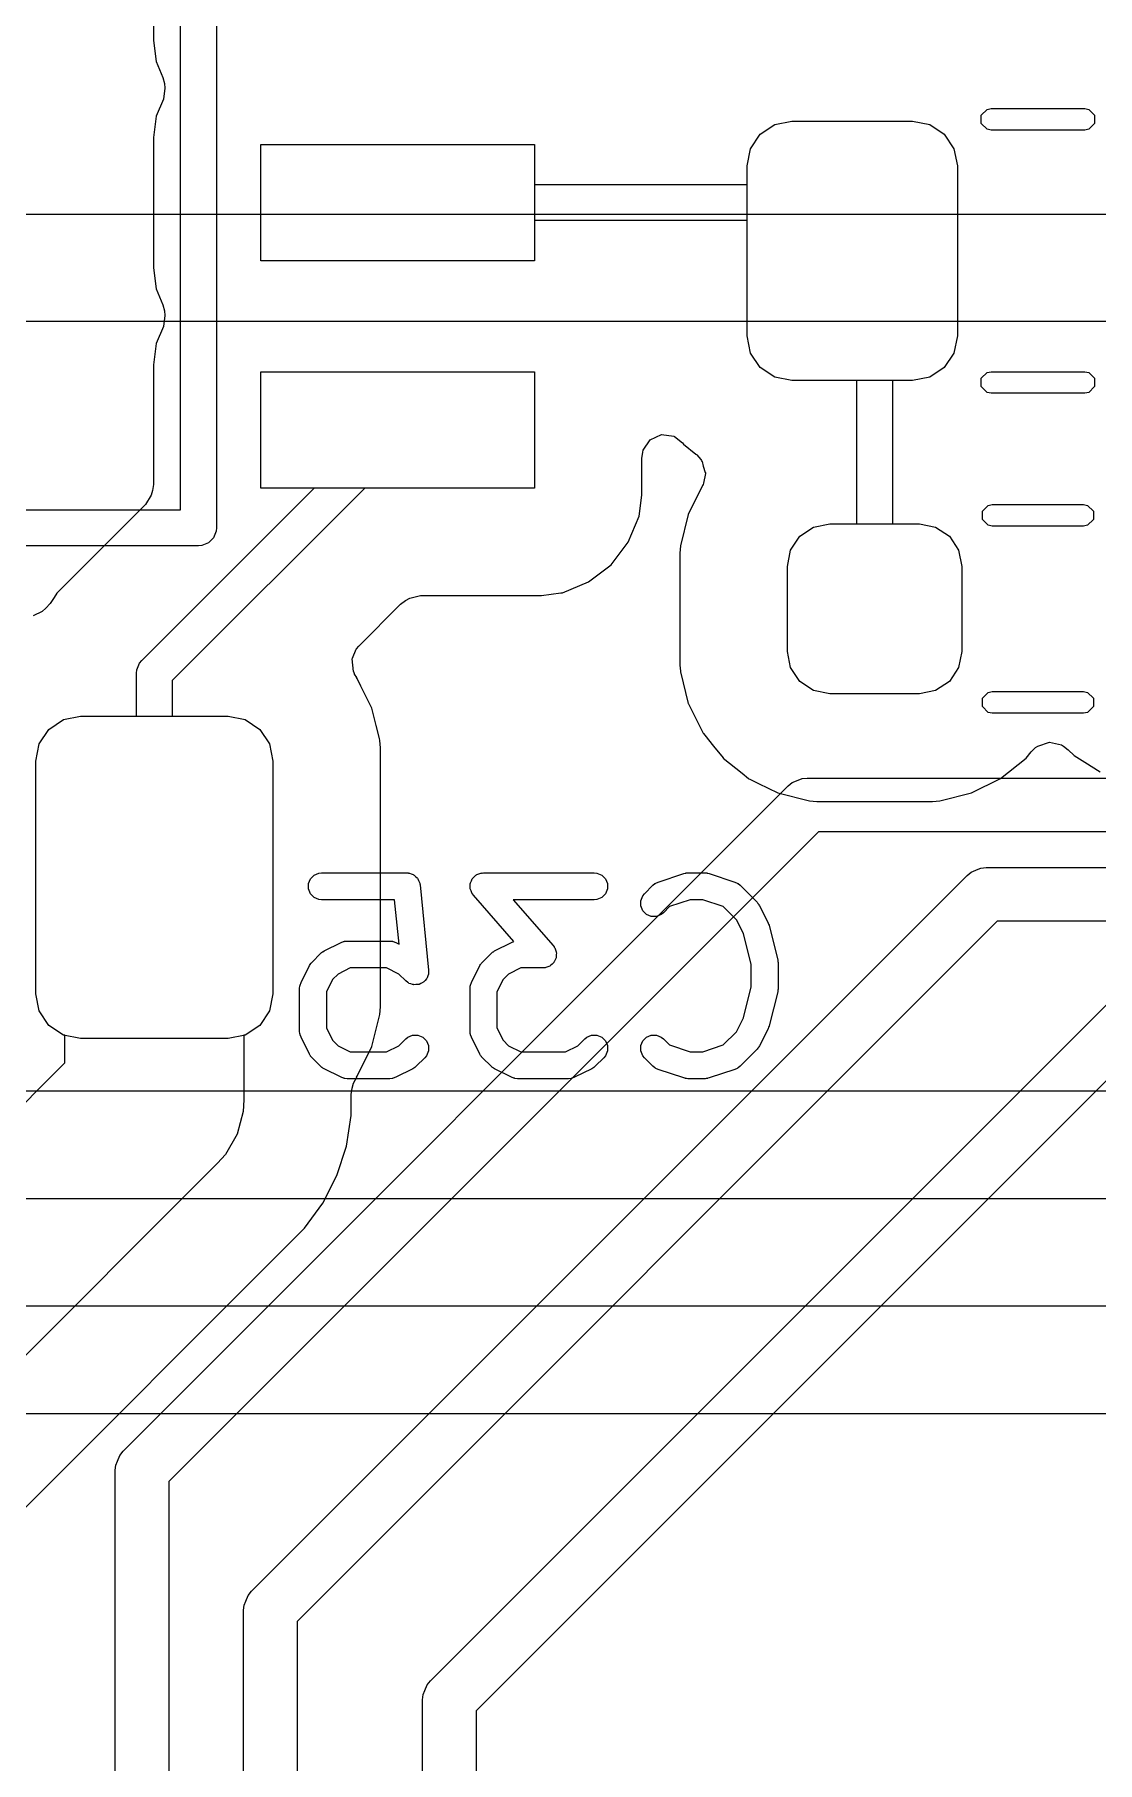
# Model space of a CAD drawing. Header units: inches. Extents: x 1.3 to 5.24, y -7.03 to -1.12.
# Drawn here: x 2.3497 to 2.5835, y -6.2343 to -5.8542 of the extents above; entities that cross this region are included whole.
import ezdxf

# ---------------------------------------------------------------- set-up
doc = ezdxf.new("R2010")
doc.units = ezdxf.units.IN
doc.header["$MEASUREMENT"] = 0
for name, color, linetype, true_color in [('B.Cu', 153, 'CONTINUOUS', 0x4d7fc4), ('B.Mask', 4, 'CONTINUOUS', 0x02ffee), ('B.Paste', 132, 'CONTINUOUS', 0x00c2c2), ('B.Silkscreen', 31, 'CONTINUOUS', 0xe8b2a7), ('F.Cu', 13, 'CONTINUOUS', 0xc83434), ('In2.Cu', 33, 'CONTINUOUS', 0xce7d2c)]:
    doc.layers.add(name, color=color, linetype=linetype, true_color=true_color)

msp = doc.modelspace()

# ---------------------------------------------------------------- linework, layer by layer
at = {"layer": 'B.Cu', "linetype": 'CONTINUOUS'}
for p, q in [((2.37585, -5.8268), (2.37585, -5.85549)), ((2.37585, -5.85549), (2.37645, -5.86011)), ((2.37645, -5.86011), (2.37645, -5.86011)), ((2.37645, -5.86011), (2.37646, -5.86011)), ((2.37646, -5.86011), (2.37646, -5.86011)), ((2.37646, -5.86011), (2.37791, -5.86362)), ((2.37791, -5.86362), (2.37791, -5.86362)), ((2.37791, -5.86362), (2.37826, -5.86497)), ((2.37837, -5.866), (2.37802, -5.86839)), ((2.37826, -5.86497), (2.37837, -5.866)), ((2.37802, -5.86839), (2.37646, -5.87217)), ((2.37645, -5.87217), (2.37585, -5.8768)), ((2.37646, -5.87217), (2.37645, -5.87217)), ((2.50934, -5.87611), (2.51253, -5.87398)), ((2.51253, -5.87398), (2.5163, -5.87323)), ((2.5163, -5.87323), (2.54287, -5.87323)), ((2.54287, -5.87323), (2.54664, -5.87398)), ((2.54664, -5.87398), (2.54983, -5.87611)), ((2.37585, -5.8768), (2.37585, -5.90549)), ((2.39949, -5.90394), (2.39949, -5.87835)), ((2.39949, -5.87835), (2.45965, -5.87835)), ((2.45965, -5.87835), (2.45965, -5.8872)), ((2.50646, -5.88307), (2.50721, -5.8793)), ((2.50721, -5.8793), (2.50934, -5.87611)), ((2.54983, -5.87611), (2.55197, -5.8793)), ((2.55197, -5.8793), (2.55272, -5.88307)), ((2.50646, -5.8872), (2.50646, -5.88307)), ((2.55272, -5.88307), (2.55272, -5.92047)), ((2.45965, -5.8872), (2.50646, -5.8872)), ((2.50646, -5.89508), (2.45965, -5.89508)), ((2.45965, -5.89508), (2.45965, -5.90394)), ((2.50646, -5.92047), (2.50646, -5.89508)), ((2.37585, -5.90549), (2.37645, -5.91011)), ((2.45965, -5.90394), (2.39949, -5.90394)), ((2.37645, -5.91011), (2.37645, -5.91011)), ((2.37645, -5.91011), (2.37645, -5.91011)), ((2.37645, -5.91011), (2.37645, -5.91011)), ((2.37645, -5.91011), (2.37646, -5.91011)), ((2.37646, -5.91011), (2.37646, -5.91011)), ((2.37646, -5.91011), (2.37791, -5.91362)), ((2.37791, -5.91362), (2.37791, -5.91362)), ((2.37791, -5.91362), (2.37826, -5.91497)), ((2.37837, -5.916), (2.37802, -5.91839)), ((2.37826, -5.91497), (2.37837, -5.916)), ((2.37802, -5.91839), (2.37646, -5.92217)), ((2.50721, -5.92424), (2.50646, -5.92047)), ((2.55272, -5.92047), (2.55197, -5.92424)), ((2.37645, -5.92217), (2.37585, -5.9268)), ((2.37646, -5.92217), (2.37645, -5.92217)), ((2.50934, -5.92743), (2.50721, -5.92424)), ((2.55197, -5.92424), (2.54983, -5.92743)), ((2.37585, -5.9268), (2.37585, -5.95314)), ((2.39949, -5.95394), (2.39949, -5.92835)), ((2.39949, -5.92835), (2.45965, -5.92835)), ((2.45965, -5.92835), (2.45965, -5.95394)), ((2.51253, -5.92957), (2.50934, -5.92743)), ((2.54983, -5.92743), (2.54664, -5.92957)), ((2.5163, -5.93031), (2.51253, -5.92957)), ((2.53057, -5.93031), (2.5163, -5.93031)), ((2.53057, -5.96181), (2.53057, -5.93031)), ((2.54287, -5.93031), (2.53844, -5.93031)), ((2.53844, -5.93031), (2.53844, -5.96181)), ((2.54664, -5.92957), (2.54287, -5.93031)), ((2.48361, -5.94561), (2.4851, -5.9433)), ((2.4851, -5.9433), (2.4876, -5.94216)), ((2.4876, -5.94216), (2.49032, -5.94255)), ((2.49032, -5.94255), (2.49043, -5.9426)), ((2.49043, -5.9426), (2.49047, -5.94262)), ((2.49047, -5.94262), (2.49225, -5.944)), ((2.49225, -5.944), (2.49248, -5.94429)), ((2.48329, -5.94742), (2.48348, -5.94604)), ((2.48329, -5.95549), (2.48329, -5.94742)), ((2.48348, -5.94604), (2.48361, -5.94561)), ((2.49248, -5.94429), (2.49248, -5.94429)), ((2.49248, -5.94429), (2.49519, -5.94646)), ((2.49519, -5.94646), (2.49529, -5.94658)), ((2.49529, -5.94658), (2.49537, -5.94662)), ((2.49537, -5.94662), (2.49626, -5.94768)), ((2.49626, -5.94768), (2.49627, -5.94768)), ((2.49627, -5.94768), (2.4964, -5.94788)), ((2.4964, -5.94788), (2.49651, -5.94806)), ((2.49651, -5.94806), (2.49651, -5.94806)), ((2.49651, -5.94806), (2.49654, -5.94811)), ((2.49654, -5.94811), (2.49682, -5.94913)), ((2.49682, -5.94913), (2.49726, -5.95053)), ((2.49729, -5.95074), (2.49689, -5.95286)), ((2.49726, -5.95053), (2.49728, -5.95053)), ((2.49728, -5.95053), (2.49728, -5.95059)), ((2.49728, -5.95059), (2.49728, -5.95059)), ((2.49728, -5.95059), (2.49729, -5.95074)), ((2.37326, -5.99188), (2.4112, -5.95394)), ((2.37536, -5.9555), (2.37412, -5.95758)), ((2.37565, -5.95451), (2.37536, -5.9555)), ((2.37585, -5.95314), (2.37565, -5.95451)), ((2.37585, -5.95314), (2.37585, -5.95314)), ((2.37585, -5.95314), (2.37585, -5.95314)), ((2.42234, -5.95394), (2.37998, -5.9963)), ((2.4112, -5.95394), (2.39949, -5.95394)), ((2.45965, -5.95394), (2.42234, -5.95394)), ((2.48268, -5.96011), (2.48329, -5.95549)), ((2.49667, -5.95336), (2.49545, -5.95582)), ((2.49678, -5.95313), (2.49667, -5.95336)), ((2.49689, -5.95286), (2.49678, -5.95313)), ((2.37412, -5.95758), (2.35462, -5.97708)), ((2.49545, -5.95582), (2.49352, -5.95971)), ((2.4803, -5.96586), (2.48268, -5.96011)), ((2.49351, -5.95972), (2.49178, -5.96668)), ((2.49352, -5.95971), (2.49351, -5.95972)), ((2.51805, -5.96455), (2.52109, -5.96252)), ((2.52109, -5.96252), (2.52467, -5.96181)), ((2.52467, -5.96181), (2.53057, -5.96181)), ((2.53844, -5.96181), (2.54435, -5.96181)), ((2.54435, -5.96181), (2.54793, -5.96252)), ((2.54793, -5.96252), (2.55096, -5.96455)), ((2.47651, -5.9708), (2.4803, -5.96586)), ((2.49178, -5.96668), (2.49167, -5.96829)), ((2.51603, -5.96758), (2.51805, -5.96455)), ((2.55096, -5.96455), (2.55299, -5.96758)), ((2.47157, -5.97459), (2.47651, -5.9708)), ((2.49167, -5.96829), (2.49167, -5.99277)), ((2.51531, -5.97116), (2.51603, -5.96758)), ((2.55299, -5.96758), (2.5537, -5.97116)), ((2.46582, -5.97697), (2.47157, -5.97459)), ((2.51531, -5.98986), (2.51531, -5.97116)), ((2.5537, -5.97116), (2.5537, -5.98986)), ((2.35399, -5.97803), (2.35311, -5.97934)), ((2.35462, -5.97708), (2.35399, -5.97803)), ((2.35399, -5.97803), (2.35399, -5.97803)), ((2.43132, -5.97867), (2.43223, -5.97818)), ((2.43223, -5.97818), (2.43457, -5.97758)), ((2.43457, -5.97758), (2.4612, -5.97758)), ((2.4612, -5.97758), (2.4655, -5.97701)), ((2.4655, -5.97701), (2.46554, -5.97701)), ((2.46554, -5.97701), (2.46582, -5.97697)), ((2.46582, -5.97697), (2.46582, -5.97697)), ((2.46582, -5.97697), (2.46582, -5.97697)), ((2.46582, -5.97697), (2.46582, -5.97697)), ((2.35136, -5.98107), (2.3494, -5.98206)), ((2.35219, -5.98037), (2.35136, -5.98107)), ((2.35311, -5.97934), (2.35219, -5.98037)), ((2.42101, -5.9887), (2.43021, -5.9795)), ((2.43021, -5.9795), (2.43132, -5.97867)), ((2.41963, -5.99133), (2.42047, -5.98934)), ((2.42047, -5.98934), (2.42051, -5.98929)), ((2.42051, -5.98929), (2.42101, -5.9887)), ((2.51603, -5.99344), (2.51531, -5.98986)), ((2.5537, -5.98986), (2.55299, -5.99344)), ((2.37218, -5.9939), (2.37277, -5.99248)), ((2.37277, -5.99248), (2.37326, -5.99188)), ((2.41959, -5.99153), (2.41963, -5.99133)), ((2.41988, -5.99427), (2.41959, -5.99153)), ((2.49167, -5.99277), (2.49168, -5.99286)), ((2.49168, -5.99286), (2.49177, -5.99418)), ((2.51805, -5.99647), (2.51603, -5.99344)), ((2.55299, -5.99344), (2.55096, -5.99647)), ((2.37211, -5.99467), (2.37218, -5.9939)), ((2.37211, -6.00413), (2.37211, -5.99467)), ((2.37998, -5.9963), (2.37998, -6.00413)), ((2.41991, -5.99434), (2.41988, -5.99427)), ((2.42011, -5.99483), (2.41991, -5.99434)), ((2.42011, -5.99484), (2.42011, -5.99483)), ((2.42056, -5.99559), (2.42011, -5.99484)), ((2.42052, -5.99561), (2.42056, -5.99559)), ((2.42066, -5.99584), (2.42052, -5.99561)), ((2.42149, -5.99751), (2.42066, -5.99584)), ((2.49177, -5.99418), (2.49177, -5.99428)), ((2.49177, -5.99428), (2.49178, -5.99434)), ((2.49178, -5.99434), (2.49352, -6.00132)), ((2.52109, -5.9985), (2.51805, -5.99647)), ((2.55096, -5.99647), (2.54793, -5.9985)), ((2.4239, -6.00236), (2.42149, -5.99751)), ((2.52467, -5.99921), (2.52109, -5.9985)), ((2.54435, -5.99921), (2.52467, -5.99921)), ((2.54793, -5.9985), (2.54435, -5.99921)), ((2.35284, -6.00702), (2.35604, -6.00488)), ((2.35604, -6.00488), (2.3598, -6.00413)), ((2.3598, -6.00413), (2.37211, -6.00413)), ((2.37998, -6.00413), (2.39228, -6.00413)), ((2.39228, -6.00413), (2.39605, -6.00488)), ((2.39605, -6.00488), (2.39924, -6.00702)), ((2.42484, -6.00615), (2.4239, -6.00236)), ((2.49352, -6.00132), (2.49356, -6.0014)), ((2.49356, -6.0014), (2.49357, -6.00142)), ((2.49357, -6.00142), (2.4967, -6.00774)), ((2.35071, -6.01021), (2.35284, -6.00702)), ((2.39924, -6.00702), (2.40138, -6.01021)), ((2.42555, -6.00901), (2.42484, -6.00615)), ((2.4967, -6.00774), (2.4967, -6.00774)), ((2.4967, -6.00774), (2.4967, -6.00774)), ((2.4967, -6.00774), (2.49682, -6.00788)), ((2.49682, -6.00788), (2.49683, -6.0079)), ((2.49683, -6.0079), (2.49687, -6.00794)), ((2.49687, -6.00794), (2.49714, -6.00828)), ((2.49714, -6.00828), (2.49907, -6.01069)), ((2.34996, -6.01398), (2.35071, -6.01021)), ((2.40138, -6.01021), (2.40213, -6.01398)), ((2.42566, -6.00943), (2.42555, -6.00901)), ((2.42577, -6.01106), (2.42566, -6.00943)), ((2.42577, -6.06807), (2.42577, -6.01106)), ((2.49907, -6.01069), (2.49908, -6.01069)), ((2.49908, -6.01069), (2.50118, -6.01331)), ((2.56782, -6.01333), (2.56892, -6.01196)), ((2.56892, -6.01196), (2.56895, -6.01193)), ((2.56895, -6.01193), (2.56993, -6.01101)), ((2.56993, -6.01101), (2.5704, -6.01069)), ((2.5704, -6.01069), (2.57301, -6.00981)), ((2.57301, -6.00981), (2.57561, -6.01045)), ((2.57561, -6.01045), (2.57603, -6.01069)), ((2.57603, -6.01069), (2.57604, -6.0107)), ((2.57604, -6.0107), (2.57708, -6.01149)), ((2.57708, -6.01149), (2.57838, -6.01279)), ((2.34996, -6.06516), (2.34996, -6.01398)), ((2.40213, -6.01398), (2.40213, -6.06516)), ((2.50118, -6.01331), (2.50119, -6.01331)), ((2.50119, -6.01331), (2.5012, -6.01333)), ((2.5012, -6.01333), (2.50534, -6.01665)), ((2.56222, -6.01782), (2.56782, -6.01333)), ((2.57838, -6.01279), (2.57838, -6.01279)), ((2.57838, -6.01279), (2.57838, -6.01279)), ((2.57838, -6.01279), (2.57838, -6.01279)), ((2.57838, -6.01279), (2.57838, -6.01279)), ((2.57838, -6.01279), (2.57839, -6.01279)), ((2.57839, -6.01279), (2.58072, -6.01423)), ((2.58072, -6.01423), (2.58416, -6.01636)), ((2.50534, -6.01665), (2.50679, -6.01782)), ((2.50679, -6.01782), (2.50679, -6.01782)), ((2.50679, -6.01782), (2.50684, -6.01787)), ((2.50684, -6.01787), (2.50706, -6.01796)), ((2.50706, -6.01796), (2.50775, -6.0183)), ((2.50775, -6.0183), (2.50896, -6.0189)), ((2.50896, -6.0189), (2.50896, -6.0189)), ((2.50896, -6.0189), (2.50896, -6.0189)), ((2.50896, -6.0189), (2.51322, -6.02101)), ((2.55579, -6.02101), (2.56222, -6.01782)), ((2.51322, -6.02101), (2.52019, -6.02275)), ((2.52019, -6.02275), (2.52019, -6.02275)), ((2.52019, -6.02275), (2.52019, -6.02275)), ((2.52019, -6.02275), (2.5218, -6.02285)), ((2.5218, -6.02285), (2.54722, -6.02285)), ((2.54722, -6.02285), (2.54883, -6.02275)), ((2.54883, -6.02275), (2.55579, -6.02101)), ((2.35071, -6.06892), (2.34996, -6.06516)), ((2.40213, -6.06516), (2.40138, -6.06892)), ((2.35284, -6.07212), (2.35071, -6.06892)), ((2.40138, -6.06892), (2.39924, -6.07212)), ((2.42566, -6.0697), (2.42577, -6.06807)), ((2.35604, -6.07425), (2.35284, -6.07212)), ((2.39924, -6.07212), (2.39605, -6.07425)), ((2.4239, -6.07677), (2.42566, -6.0697)), ((2.35636, -6.07431), (2.35604, -6.07425)), ((2.35636, -6.08037), (2.35636, -6.07431)), ((2.39605, -6.07425), (2.39573, -6.07431)), ((2.39573, -6.07431), (2.39573, -6.08852)), ((2.42066, -6.0833), (2.4239, -6.07677)), ((2.27531, -6.16142), (2.35636, -6.08037)), ((2.41957, -6.08595), (2.41989, -6.08485)), ((2.41989, -6.08485), (2.42057, -6.08355)), ((2.42052, -6.08352), (2.42066, -6.0833)), ((2.42057, -6.08355), (2.42052, -6.08352)), ((2.42066, -6.0833), (2.42066, -6.0833)), ((2.39573, -6.08852), (2.39556, -6.09109)), ((2.41937, -6.08733), (2.41957, -6.08595)), ((2.41937, -6.09193), (2.41937, -6.08733)), ((2.39556, -6.09109), (2.39423, -6.09606)), ((2.39556, -6.09109), (2.39556, -6.09109)), ((2.4183, -6.09867), (2.41937, -6.09193)), ((2.39423, -6.09606), (2.39166, -6.10051)), ((2.4162, -6.10516), (2.4183, -6.09867)), ((2.38996, -6.10244), (2.29738, -6.19502)), ((2.39166, -6.10051), (2.38996, -6.10244)), ((2.39166, -6.10051), (2.39166, -6.10051)), ((2.4131, -6.11123), (2.4162, -6.10516)), ((2.40909, -6.11675), (2.4131, -6.11123)), ((2.31169, -6.21415), (2.40909, -6.11675))]:
    msp.add_line(p, q, dxfattribs=at)
at = {"layer": 'B.Mask', "linetype": 'CONTINUOUS'}
for p, q in [((2.50934, -5.87611), (2.51253, -5.87398)), ((2.51253, -5.87398), (2.5163, -5.87323)), ((2.5163, -5.87323), (2.54287, -5.87323)), ((2.54287, -5.87323), (2.54664, -5.87398)), ((2.54664, -5.87398), (2.54983, -5.87611)), ((2.39949, -5.90394), (2.39949, -5.87835)), ((2.39949, -5.87835), (2.45965, -5.87835)), ((2.45965, -5.87835), (2.45965, -5.90394)), ((2.50646, -5.88307), (2.50721, -5.8793)), ((2.50721, -5.8793), (2.50934, -5.87611)), ((2.54983, -5.87611), (2.55197, -5.8793)), ((2.55197, -5.8793), (2.55272, -5.88307)), ((2.50646, -5.92047), (2.50646, -5.88307)), ((2.55272, -5.88307), (2.55272, -5.92047)), ((2.45965, -5.90394), (2.39949, -5.90394)), ((2.50721, -5.92424), (2.50646, -5.92047)), ((2.55272, -5.92047), (2.55197, -5.92424)), ((2.50934, -5.92743), (2.50721, -5.92424)), ((2.55197, -5.92424), (2.54983, -5.92743)), ((2.39949, -5.95394), (2.39949, -5.92835)), ((2.39949, -5.92835), (2.45965, -5.92835)), ((2.45965, -5.92835), (2.45965, -5.95394)), ((2.51253, -5.92957), (2.50934, -5.92743)), ((2.54983, -5.92743), (2.54664, -5.92957)), ((2.5163, -5.93031), (2.51253, -5.92957)), ((2.54287, -5.93031), (2.5163, -5.93031)), ((2.54664, -5.92957), (2.54287, -5.93031)), ((2.45965, -5.95394), (2.39949, -5.95394)), ((2.51805, -5.96455), (2.52109, -5.96252)), ((2.52109, -5.96252), (2.52467, -5.96181)), ((2.52467, -5.96181), (2.54435, -5.96181)), ((2.54435, -5.96181), (2.54793, -5.96252)), ((2.54793, -5.96252), (2.55096, -5.96455)), ((2.51603, -5.96758), (2.51805, -5.96455)), ((2.55096, -5.96455), (2.55299, -5.96758)), ((2.51531, -5.97116), (2.51603, -5.96758)), ((2.55299, -5.96758), (2.5537, -5.97116)), ((2.51531, -5.98986), (2.51531, -5.97116)), ((2.5537, -5.97116), (2.5537, -5.98986)), ((2.51603, -5.99344), (2.51531, -5.98986)), ((2.5537, -5.98986), (2.55299, -5.99344)), ((2.51805, -5.99647), (2.51603, -5.99344)), ((2.55299, -5.99344), (2.55096, -5.99647)), ((2.52109, -5.9985), (2.51805, -5.99647)), ((2.55096, -5.99647), (2.54793, -5.9985)), ((2.52467, -5.99921), (2.52109, -5.9985)), ((2.54435, -5.99921), (2.52467, -5.99921)), ((2.54793, -5.9985), (2.54435, -5.99921)), ((2.35284, -6.00702), (2.35604, -6.00488)), ((2.35604, -6.00488), (2.3598, -6.00413)), ((2.3598, -6.00413), (2.39228, -6.00413)), ((2.39228, -6.00413), (2.39605, -6.00488)), ((2.39605, -6.00488), (2.39924, -6.00702)), ((2.35071, -6.01021), (2.35284, -6.00702)), ((2.39924, -6.00702), (2.40138, -6.01021)), ((2.34996, -6.01398), (2.35071, -6.01021)), ((2.40138, -6.01021), (2.40213, -6.01398)), ((2.34996, -6.06516), (2.34996, -6.01398)), ((2.40213, -6.01398), (2.40213, -6.06516)), ((2.35071, -6.06892), (2.34996, -6.06516)), ((2.40213, -6.06516), (2.40138, -6.06892)), ((2.35284, -6.07212), (2.35071, -6.06892)), ((2.40138, -6.06892), (2.39924, -6.07212)), ((2.35604, -6.07425), (2.35284, -6.07212)), ((2.39924, -6.07212), (2.39605, -6.07425)), ((2.3598, -6.075), (2.35604, -6.07425)), ((2.39228, -6.075), (2.3598, -6.075)), ((2.39605, -6.07425), (2.39228, -6.075))]:
    msp.add_line(p, q, dxfattribs=at)
at = {"layer": 'B.Paste', "linetype": 'CONTINUOUS'}
for p, q in [((2.50934, -5.87611), (2.51253, -5.87398)), ((2.51253, -5.87398), (2.5163, -5.87323)), ((2.5163, -5.87323), (2.54287, -5.87323)), ((2.54287, -5.87323), (2.54664, -5.87398)), ((2.54664, -5.87398), (2.54983, -5.87611)), ((2.39949, -5.90394), (2.39949, -5.87835)), ((2.39949, -5.87835), (2.45965, -5.87835)), ((2.45965, -5.87835), (2.45965, -5.90394)), ((2.50646, -5.88307), (2.50721, -5.8793)), ((2.50721, -5.8793), (2.50934, -5.87611)), ((2.54983, -5.87611), (2.55197, -5.8793)), ((2.55197, -5.8793), (2.55272, -5.88307)), ((2.50646, -5.92047), (2.50646, -5.88307)), ((2.55272, -5.88307), (2.55272, -5.92047)), ((2.45965, -5.90394), (2.39949, -5.90394)), ((2.50721, -5.92424), (2.50646, -5.92047)), ((2.55272, -5.92047), (2.55197, -5.92424)), ((2.50934, -5.92743), (2.50721, -5.92424)), ((2.55197, -5.92424), (2.54983, -5.92743)), ((2.39949, -5.95394), (2.39949, -5.92835)), ((2.39949, -5.92835), (2.45965, -5.92835)), ((2.45965, -5.92835), (2.45965, -5.95394)), ((2.51253, -5.92957), (2.50934, -5.92743)), ((2.54983, -5.92743), (2.54664, -5.92957)), ((2.5163, -5.93031), (2.51253, -5.92957)), ((2.54287, -5.93031), (2.5163, -5.93031)), ((2.54664, -5.92957), (2.54287, -5.93031)), ((2.45965, -5.95394), (2.39949, -5.95394)), ((2.51805, -5.96455), (2.52109, -5.96252)), ((2.52109, -5.96252), (2.52467, -5.96181)), ((2.52467, -5.96181), (2.54435, -5.96181)), ((2.54435, -5.96181), (2.54793, -5.96252)), ((2.54793, -5.96252), (2.55096, -5.96455)), ((2.51603, -5.96758), (2.51805, -5.96455)), ((2.55096, -5.96455), (2.55299, -5.96758)), ((2.51531, -5.97116), (2.51603, -5.96758)), ((2.55299, -5.96758), (2.5537, -5.97116)), ((2.51531, -5.98986), (2.51531, -5.97116)), ((2.5537, -5.97116), (2.5537, -5.98986)), ((2.51603, -5.99344), (2.51531, -5.98986)), ((2.5537, -5.98986), (2.55299, -5.99344)), ((2.51805, -5.99647), (2.51603, -5.99344)), ((2.55299, -5.99344), (2.55096, -5.99647)), ((2.52109, -5.9985), (2.51805, -5.99647)), ((2.55096, -5.99647), (2.54793, -5.9985)), ((2.52467, -5.99921), (2.52109, -5.9985)), ((2.54435, -5.99921), (2.52467, -5.99921)), ((2.54793, -5.9985), (2.54435, -5.99921)), ((2.35284, -6.00702), (2.35604, -6.00488)), ((2.35604, -6.00488), (2.3598, -6.00413)), ((2.3598, -6.00413), (2.39228, -6.00413)), ((2.39228, -6.00413), (2.39605, -6.00488)), ((2.39605, -6.00488), (2.39924, -6.00702)), ((2.35071, -6.01021), (2.35284, -6.00702)), ((2.39924, -6.00702), (2.40138, -6.01021)), ((2.34996, -6.01398), (2.35071, -6.01021)), ((2.40138, -6.01021), (2.40213, -6.01398)), ((2.34996, -6.06516), (2.34996, -6.01398)), ((2.40213, -6.01398), (2.40213, -6.06516)), ((2.35071, -6.06892), (2.34996, -6.06516)), ((2.40213, -6.06516), (2.40138, -6.06892)), ((2.35284, -6.07212), (2.35071, -6.06892)), ((2.40138, -6.06892), (2.39924, -6.07212)), ((2.35604, -6.07425), (2.35284, -6.07212)), ((2.39924, -6.07212), (2.39605, -6.07425)), ((2.3598, -6.075), (2.35604, -6.07425)), ((2.39228, -6.075), (2.3598, -6.075)), ((2.39605, -6.07425), (2.39228, -6.075))]:
    msp.add_line(p, q, dxfattribs=at)
at = {"layer": 'B.Silkscreen', "linetype": 'CONTINUOUS'}
for p, q in [((2.38969, -5.76961), (2.38969, -5.96268)), ((2.38181, -5.95874), (2.38181, -5.77354)), ((2.55797, -5.87193), (2.55924, -5.87065)), ((2.55797, -5.87374), (2.55797, -5.87193)), ((2.55924, -5.87065), (2.56015, -5.87047)), ((2.56015, -5.87047), (2.58072, -5.87047)), ((2.58072, -5.87047), (2.58162, -5.87065)), ((2.58162, -5.87065), (2.5829, -5.87193)), ((2.5829, -5.87193), (2.5829, -5.87374)), ((2.55924, -5.87502), (2.55797, -5.87374)), ((2.56015, -5.8752), (2.55924, -5.87502)), ((2.58072, -5.8752), (2.56015, -5.8752)), ((2.58162, -5.87502), (2.58072, -5.8752)), ((2.5829, -5.87374), (2.58162, -5.87502)), ((2.55797, -5.9298), (2.55924, -5.92853)), ((2.55924, -5.92853), (2.56015, -5.92835)), ((2.56015, -5.92835), (2.58072, -5.92835)), ((2.58072, -5.92835), (2.58162, -5.92853)), ((2.58162, -5.92853), (2.5829, -5.9298)), ((2.55797, -5.93161), (2.55797, -5.9298)), ((2.55924, -5.93289), (2.55797, -5.93161)), ((2.5829, -5.93161), (2.58162, -5.93289)), ((2.5829, -5.9298), (2.5829, -5.93161)), ((2.56015, -5.93307), (2.55924, -5.93289)), ((2.58072, -5.93307), (2.56015, -5.93307)), ((2.58162, -5.93289), (2.58072, -5.93307)), ((2.26386, -5.95874), (2.38181, -5.95874)), ((2.55822, -5.95904), (2.5595, -5.95776)), ((2.55822, -5.96084), (2.55822, -5.95904)), ((2.5595, -5.95776), (2.5604, -5.95758)), ((2.5604, -5.95758), (2.58046, -5.95758)), ((2.58046, -5.95758), (2.58137, -5.95776)), ((2.58137, -5.95776), (2.58264, -5.95904)), ((2.58264, -5.95904), (2.58264, -5.96084)), ((2.38969, -5.96268), (2.38961, -5.96345)), ((2.5595, -5.96212), (2.55822, -5.96084)), ((2.5604, -5.9623), (2.5595, -5.96212)), ((2.58046, -5.9623), (2.5604, -5.9623)), ((2.58137, -5.96212), (2.58046, -5.9623)), ((2.58264, -5.96084), (2.58137, -5.96212)), ((2.38575, -5.96661), (2.25992, -5.96661)), ((2.38652, -5.96654), (2.38575, -5.96661)), ((2.38794, -5.96595), (2.38652, -5.96654)), ((2.38902, -5.96486), (2.38794, -5.96595)), ((2.38961, -5.96345), (2.38902, -5.96486)), ((2.55822, -6.00018), (2.5595, -5.9989)), ((2.55822, -6.00199), (2.55822, -6.00018)), ((2.5595, -5.9989), (2.5604, -5.99872)), ((2.5604, -5.99872), (2.58046, -5.99872)), ((2.58046, -5.99872), (2.58137, -5.9989)), ((2.58137, -5.9989), (2.58264, -6.00018)), ((2.58264, -6.00018), (2.58264, -6.00199)), ((2.5595, -6.00327), (2.55822, -6.00199)), ((2.5604, -6.00344), (2.5595, -6.00327)), ((2.58046, -6.00344), (2.5604, -6.00344)), ((2.58137, -6.00327), (2.58046, -6.00344)), ((2.58264, -6.00199), (2.58137, -6.00327)), ((2.41037, -6.03989), (2.41118, -6.03907)), ((2.41118, -6.03907), (2.41225, -6.03863)), ((2.41225, -6.03863), (2.41282, -6.03858)), ((2.41282, -6.03858), (2.43157, -6.03858)), ((2.43157, -6.03858), (2.43178, -6.0386)), ((2.43178, -6.0386), (2.43186, -6.03859)), ((2.43186, -6.03859), (2.43193, -6.03861)), ((2.43193, -6.03861), (2.43215, -6.03863)), ((2.43215, -6.03863), (2.43255, -6.0388)), ((2.43255, -6.0388), (2.43296, -6.03892)), ((2.43296, -6.03892), (2.43307, -6.03902)), ((2.43307, -6.03902), (2.43321, -6.03907)), ((2.43321, -6.03907), (2.43352, -6.03938)), ((2.44646, -6.03941), (2.4468, -6.03907)), ((2.4468, -6.03907), (2.4469, -6.03904)), ((2.4469, -6.03904), (2.44697, -6.03897)), ((2.44697, -6.03897), (2.44742, -6.03882)), ((2.44742, -6.03882), (2.44787, -6.03863)), ((2.44787, -6.03863), (2.44801, -6.03862)), ((2.44801, -6.03862), (2.44806, -6.0386)), ((2.44806, -6.0386), (2.44814, -6.03861)), ((2.44814, -6.03861), (2.44844, -6.03858)), ((2.44844, -6.03858), (2.47282, -6.03858)), ((2.47282, -6.03858), (2.47339, -6.03863)), ((2.47339, -6.03863), (2.47446, -6.03907)), ((2.47446, -6.03907), (2.47527, -6.03989)), ((2.48688, -6.0406), (2.4925, -6.03873)), ((2.4925, -6.03873), (2.49279, -6.03866)), ((2.49279, -6.03866), (2.49286, -6.03863)), ((2.49286, -6.03863), (2.49297, -6.03862)), ((2.49297, -6.03862), (2.49307, -6.0386)), ((2.49307, -6.0386), (2.49315, -6.0386)), ((2.49315, -6.0386), (2.49344, -6.03858)), ((2.49344, -6.03858), (2.49719, -6.03858)), ((2.49719, -6.03858), (2.49748, -6.0386)), ((2.49748, -6.0386), (2.49756, -6.0386)), ((2.49756, -6.0386), (2.49766, -6.03862)), ((2.49766, -6.03862), (2.49776, -6.03863)), ((2.49776, -6.03863), (2.49784, -6.03866)), ((2.49784, -6.03866), (2.49812, -6.03873)), ((2.49812, -6.03873), (2.50375, -6.0406)), ((2.40993, -6.04095), (2.41037, -6.03989)), ((2.40993, -6.0421), (2.40993, -6.04095)), ((2.41037, -6.04317), (2.40993, -6.0421)), ((2.43352, -6.03938), (2.43385, -6.03965)), ((2.43385, -6.03965), (2.43392, -6.03978)), ((2.43392, -6.03978), (2.43403, -6.03989)), ((2.43403, -6.03989), (2.43419, -6.04029)), ((2.43419, -6.04029), (2.4344, -6.04067)), ((2.4344, -6.04067), (2.43444, -6.04088)), ((2.43444, -6.04088), (2.43447, -6.04095)), ((2.43447, -6.04095), (2.43447, -6.04102)), ((2.43447, -6.04102), (2.43451, -6.04123)), ((2.43451, -6.04123), (2.43638, -6.05998)), ((2.44552, -6.04191), (2.44555, -6.04143)), ((2.44555, -6.042), (2.44552, -6.04191)), ((2.44555, -6.04095), (2.44559, -6.04086)), ((2.44555, -6.04143), (2.44555, -6.04095)), ((2.44555, -6.0421), (2.44555, -6.042)), ((2.44573, -6.04255), (2.44555, -6.0421)), ((2.44559, -6.04076), (2.44581, -6.04033)), ((2.44559, -6.04086), (2.44559, -6.04076)), ((2.44589, -6.043), (2.44573, -6.04255)), ((2.44581, -6.04033), (2.44599, -6.03989)), ((2.44597, -6.04312), (2.44589, -6.043)), ((2.44599, -6.03989), (2.44606, -6.03982)), ((2.44606, -6.03982), (2.4461, -6.03973)), ((2.4461, -6.03973), (2.44646, -6.03941)), ((2.47527, -6.03989), (2.47571, -6.04095)), ((2.47571, -6.0421), (2.47527, -6.04317)), ((2.47571, -6.04095), (2.47571, -6.0421)), ((2.48385, -6.04319), (2.48573, -6.04132)), ((2.48573, -6.04132), (2.48617, -6.04095)), ((2.48617, -6.04095), (2.48627, -6.04091)), ((2.48627, -6.04091), (2.48635, -6.04084)), ((2.48635, -6.04084), (2.48688, -6.0406)), ((2.50375, -6.0406), (2.50427, -6.04084)), ((2.50427, -6.04084), (2.50435, -6.04091)), ((2.50435, -6.04091), (2.50445, -6.04095)), ((2.50445, -6.04095), (2.5049, -6.04132)), ((2.5049, -6.04132), (2.50865, -6.04506)), ((2.41118, -6.04398), (2.41037, -6.04317)), ((2.41225, -6.04442), (2.41118, -6.04398)), ((2.41282, -6.04448), (2.41225, -6.04442)), ((2.4289, -6.04448), (2.41282, -6.04448)), ((2.42988, -6.05425), (2.4289, -6.04448)), ((2.44599, -6.04317), (2.44597, -6.04312)), ((2.44604, -6.04322), (2.44599, -6.04317)), ((2.44622, -6.04347), (2.44604, -6.04322)), ((2.45515, -6.05368), (2.44622, -6.04347)), ((2.47282, -6.04448), (2.45495, -6.04448)), ((2.45495, -6.04448), (2.46379, -6.05458)), ((2.47339, -6.04442), (2.47282, -6.04448)), ((2.47446, -6.04398), (2.47339, -6.04442)), ((2.47527, -6.04317), (2.47446, -6.04398)), ((2.48304, -6.0447), (2.48348, -6.04364)), ((2.48304, -6.04585), (2.48304, -6.0447)), ((2.48348, -6.04692), (2.48304, -6.04585)), ((2.48348, -6.04364), (2.48385, -6.04319)), ((2.48941, -6.04598), (2.48803, -6.04737)), ((2.49392, -6.04448), (2.48941, -6.04598)), ((2.49671, -6.04448), (2.49392, -6.04448)), ((2.50122, -6.04598), (2.49671, -6.04448)), ((2.50413, -6.0489), (2.50122, -6.04598)), ((2.50865, -6.04506), (2.50884, -6.04529)), ((2.50884, -6.04529), (2.50889, -6.04534)), ((2.50889, -6.04534), (2.50895, -6.04543)), ((2.50895, -6.04543), (2.50902, -6.04551)), ((2.50902, -6.04551), (2.50905, -6.04558)), ((2.50905, -6.04558), (2.5092, -6.04583)), ((2.5092, -6.04583), (2.51108, -6.04958)), ((2.4843, -6.04773), (2.48348, -6.04692)), ((2.48536, -6.04817), (2.4843, -6.04773)), ((2.48652, -6.04817), (2.48536, -6.04817)), ((2.48758, -6.04773), (2.48652, -6.04817)), ((2.48803, -6.04737), (2.48758, -6.04773)), ((2.50565, -6.05193), (2.50413, -6.0489)), ((2.51108, -6.04958), (2.51109, -6.04962)), ((2.51109, -6.04962), (2.51111, -6.04964)), ((2.51111, -6.04964), (2.51119, -6.04988)), ((2.51119, -6.04988), (2.51128, -6.05012)), ((2.51128, -6.05012), (2.51129, -6.05014)), ((2.51129, -6.05014), (2.5113, -6.05019)), ((2.5113, -6.05019), (2.51318, -6.05769)), ((2.41338, -6.05576), (2.41713, -6.05389)), ((2.41713, -6.05389), (2.41767, -6.05368)), ((2.41767, -6.05368), (2.41777, -6.05367)), ((2.41777, -6.05367), (2.41787, -6.05363)), ((2.41787, -6.05363), (2.41845, -6.05357)), ((2.41845, -6.05357), (2.42782, -6.05357)), ((2.42782, -6.05357), (2.4284, -6.05363)), ((2.4284, -6.05363), (2.4285, -6.05367)), ((2.4285, -6.05367), (2.4286, -6.05368)), ((2.4286, -6.05368), (2.42914, -6.05389)), ((2.42914, -6.05389), (2.42988, -6.05425)), ((2.45087, -6.05576), (2.45462, -6.05389)), ((2.45462, -6.05389), (2.45515, -6.05368)), ((2.50736, -6.05876), (2.50565, -6.05193)), ((2.41055, -6.05841), (2.41074, -6.05819)), ((2.41074, -6.05819), (2.41261, -6.05631)), ((2.41261, -6.05631), (2.41284, -6.05613)), ((2.41284, -6.05613), (2.41289, -6.05607)), ((2.41289, -6.05607), (2.41298, -6.05601)), ((2.41298, -6.05601), (2.41306, -6.05595)), ((2.41306, -6.05595), (2.41313, -6.05592)), ((2.41313, -6.05592), (2.41338, -6.05576)), ((2.44805, -6.05841), (2.44823, -6.05819)), ((2.44823, -6.05819), (2.45011, -6.05631)), ((2.45011, -6.05631), (2.45033, -6.05613)), ((2.45033, -6.05613), (2.45038, -6.05607)), ((2.45038, -6.05607), (2.45047, -6.05601)), ((2.45047, -6.05601), (2.45055, -6.05595)), ((2.45055, -6.05595), (2.45062, -6.05592)), ((2.45062, -6.05592), (2.45087, -6.05576)), ((2.46379, -6.05458), (2.46397, -6.05483)), ((2.46395, -6.05824), (2.46391, -6.05833)), ((2.46402, -6.05817), (2.46395, -6.05824)), ((2.46397, -6.05483), (2.46402, -6.05489)), ((2.46402, -6.05489), (2.46404, -6.05494)), ((2.46421, -6.05772), (2.46402, -6.05817)), ((2.46404, -6.05494), (2.46413, -6.05505)), ((2.46413, -6.05505), (2.46428, -6.05551)), ((2.46442, -6.05729), (2.46421, -6.05772)), ((2.46428, -6.05551), (2.46446, -6.05595)), ((2.46443, -6.05719), (2.46442, -6.05729)), ((2.46446, -6.0571), (2.46443, -6.05719)), ((2.46446, -6.05595), (2.46446, -6.05605)), ((2.46446, -6.05605), (2.4645, -6.05614)), ((2.4645, -6.05614), (2.46446, -6.05662)), ((2.46446, -6.05662), (2.46446, -6.0571)), ((2.51318, -6.05769), (2.51319, -6.05778)), ((2.51319, -6.05778), (2.51321, -6.05783)), ((2.51321, -6.05783), (2.51323, -6.05804)), ((2.51323, -6.05804), (2.51326, -6.05826)), ((2.51326, -6.05826), (2.51325, -6.0583)), ((2.40831, -6.0627), (2.41018, -6.05896)), ((2.41018, -6.05896), (2.41034, -6.05871)), ((2.41034, -6.05871), (2.41037, -6.05864)), ((2.41037, -6.05864), (2.41043, -6.05855)), ((2.41043, -6.05855), (2.41049, -6.05847)), ((2.41049, -6.05847), (2.41055, -6.05841)), ((2.41525, -6.06203), (2.4139, -6.06472)), ((2.41645, -6.06083), (2.41525, -6.06203)), ((2.41914, -6.05948), (2.41645, -6.06083)), ((2.42712, -6.05948), (2.41914, -6.05948)), ((2.42982, -6.06083), (2.42712, -6.05948)), ((2.43136, -6.06236), (2.42982, -6.06083)), ((2.4359, -6.06192), (2.4356, -6.06222)), ((2.43596, -6.06178), (2.4359, -6.06192)), ((2.43605, -6.06166), (2.43596, -6.06178)), ((2.43618, -6.06125), (2.43605, -6.06166)), ((2.43634, -6.06085), (2.43618, -6.06125)), ((2.43638, -6.06056), (2.43634, -6.0607)), ((2.43634, -6.0607), (2.43634, -6.06085)), ((2.43638, -6.05998), (2.43638, -6.06056)), ((2.4458, -6.0627), (2.44768, -6.05896)), ((2.44768, -6.05896), (2.44783, -6.05871)), ((2.44783, -6.05871), (2.44786, -6.05864)), ((2.44786, -6.05864), (2.44793, -6.05855)), ((2.44793, -6.05855), (2.44799, -6.05847)), ((2.44799, -6.05847), (2.44805, -6.05841)), ((2.45275, -6.06203), (2.4514, -6.06472)), ((2.45394, -6.06083), (2.45275, -6.06203)), ((2.45664, -6.05948), (2.45394, -6.06083)), ((2.46157, -6.05948), (2.45664, -6.05948)), ((2.46187, -6.05945), (2.46157, -6.05948)), ((2.46195, -6.05945), (2.46187, -6.05945)), ((2.462, -6.05944), (2.46195, -6.05945)), ((2.46214, -6.05942), (2.462, -6.05944)), ((2.46259, -6.05924), (2.46214, -6.05942)), ((2.46304, -6.05909), (2.46259, -6.05924)), ((2.46312, -6.05902), (2.46304, -6.05909)), ((2.46321, -6.05898), (2.46312, -6.05902)), ((2.46355, -6.05864), (2.46321, -6.05898)), ((2.46391, -6.05833), (2.46355, -6.05864)), ((2.50736, -6.06366), (2.50736, -6.05876)), ((2.51325, -6.0583), (2.51326, -6.0584)), ((2.51326, -6.0584), (2.51326, -6.06403)), ((2.408, -6.06403), (2.40805, -6.06345)), ((2.408, -6.0734), (2.408, -6.06403)), ((2.40805, -6.06345), (2.40809, -6.06335)), ((2.40809, -6.06335), (2.4081, -6.06325)), ((2.4081, -6.06325), (2.40831, -6.0627)), ((2.4139, -6.06472), (2.4139, -6.0727)), ((2.43181, -6.06273), (2.43136, -6.06236)), ((2.43194, -6.06279), (2.43181, -6.06273)), ((2.43206, -6.06288), (2.43194, -6.06279)), ((2.43247, -6.06301), (2.43206, -6.06288)), ((2.43287, -6.06317), (2.43247, -6.06301)), ((2.43302, -6.06317), (2.43287, -6.06317)), ((2.43316, -6.06321), (2.43302, -6.06317)), ((2.43359, -6.06317), (2.43316, -6.06321)), ((2.43402, -6.06317), (2.43359, -6.06317)), ((2.43416, -6.06312), (2.43402, -6.06317)), ((2.43431, -6.0631), (2.43416, -6.06312)), ((2.43469, -6.0629), (2.43431, -6.0631)), ((2.43509, -6.06273), (2.43469, -6.0629)), ((2.43519, -6.06263), (2.43509, -6.06273)), ((2.43532, -6.06256), (2.43519, -6.06263)), ((2.4356, -6.06222), (2.43532, -6.06256)), ((2.44549, -6.06403), (2.44555, -6.06345)), ((2.44549, -6.0734), (2.44549, -6.06403)), ((2.44555, -6.06345), (2.44559, -6.06335)), ((2.44559, -6.06335), (2.4456, -6.06325)), ((2.4456, -6.06325), (2.4458, -6.0627)), ((2.4514, -6.06472), (2.4514, -6.0727)), ((2.50565, -6.07049), (2.50736, -6.06366)), ((2.51318, -6.06474), (2.5113, -6.07224)), ((2.51319, -6.06464), (2.51318, -6.06474)), ((2.51321, -6.0646), (2.51319, -6.06464)), ((2.51323, -6.06438), (2.51321, -6.0646)), ((2.51326, -6.06417), (2.51323, -6.06438)), ((2.51326, -6.06403), (2.51325, -6.06413)), ((2.51325, -6.06413), (2.51326, -6.06417)), ((2.40805, -6.07398), (2.408, -6.0734)), ((2.4139, -6.0727), (2.41525, -6.0754)), ((2.44555, -6.07398), (2.44549, -6.0734)), ((2.4514, -6.0727), (2.45275, -6.0754)), ((2.50413, -6.07352), (2.50565, -6.07049)), ((2.51108, -6.07285), (2.5092, -6.07659)), ((2.51109, -6.0728), (2.51108, -6.07285)), ((2.51111, -6.07279), (2.51109, -6.0728)), ((2.51119, -6.07254), (2.51111, -6.07279)), ((2.51128, -6.0723), (2.51119, -6.07254)), ((2.51129, -6.07228), (2.51128, -6.0723)), ((2.5113, -6.07224), (2.51129, -6.07228)), ((2.40809, -6.07407), (2.40805, -6.07398)), ((2.4081, -6.07418), (2.40809, -6.07407)), ((2.40831, -6.07472), (2.4081, -6.07418)), ((2.41018, -6.07847), (2.40831, -6.07472)), ((2.41525, -6.0754), (2.41645, -6.0766)), ((2.41645, -6.0766), (2.41914, -6.07795)), ((2.42712, -6.07795), (2.42982, -6.0766)), ((2.42982, -6.0766), (2.43136, -6.07506)), ((2.43136, -6.07506), (2.43181, -6.07469)), ((2.43181, -6.07469), (2.43287, -6.07425)), ((2.43287, -6.07425), (2.43402, -6.07425)), ((2.43402, -6.07425), (2.43509, -6.07469)), ((2.43509, -6.07469), (2.4359, -6.07551)), ((2.4359, -6.07551), (2.43634, -6.07657)), ((2.43634, -6.07657), (2.43634, -6.07772)), ((2.44559, -6.07407), (2.44555, -6.07398)), ((2.4456, -6.07418), (2.44559, -6.07407)), ((2.4458, -6.07472), (2.4456, -6.07418)), ((2.44768, -6.07847), (2.4458, -6.07472)), ((2.45275, -6.0754), (2.45394, -6.0766)), ((2.45394, -6.0766), (2.45664, -6.07795)), ((2.46649, -6.07795), (2.46919, -6.0766)), ((2.46919, -6.0766), (2.47073, -6.07506)), ((2.47073, -6.07506), (2.47118, -6.07469)), ((2.47118, -6.07469), (2.47224, -6.07425)), ((2.47224, -6.07425), (2.47339, -6.07425)), ((2.47339, -6.07425), (2.47446, -6.07469)), ((2.47446, -6.07469), (2.47527, -6.07551)), ((2.47527, -6.07551), (2.47571, -6.07657)), ((2.47571, -6.07657), (2.47571, -6.07772)), ((2.48304, -6.07657), (2.48348, -6.07551)), ((2.48304, -6.07772), (2.48304, -6.07657)), ((2.48348, -6.07551), (2.4843, -6.07469)), ((2.4843, -6.07469), (2.48536, -6.07425)), ((2.48536, -6.07425), (2.48652, -6.07425)), ((2.48652, -6.07425), (2.48758, -6.07469)), ((2.48758, -6.07469), (2.48803, -6.07506)), ((2.48803, -6.07506), (2.48941, -6.07644)), ((2.48941, -6.07644), (2.49392, -6.07795)), ((2.49671, -6.07795), (2.50122, -6.07644)), ((2.50122, -6.07644), (2.50413, -6.07352)), ((2.50884, -6.07714), (2.50865, -6.07736)), ((2.50889, -6.07708), (2.50884, -6.07714)), ((2.50895, -6.077), (2.50889, -6.07708)), ((2.50902, -6.07691), (2.50895, -6.077)), ((2.50905, -6.07684), (2.50902, -6.07691)), ((2.5092, -6.07659), (2.50905, -6.07684)), ((2.41034, -6.07872), (2.41018, -6.07847)), ((2.41037, -6.07879), (2.41034, -6.07872)), ((2.41043, -6.07887), (2.41037, -6.07879)), ((2.41049, -6.07896), (2.41043, -6.07887)), ((2.41055, -6.07901), (2.41049, -6.07896)), ((2.41074, -6.07924), (2.41055, -6.07901)), ((2.41261, -6.08111), (2.41074, -6.07924)), ((2.41914, -6.07795), (2.42712, -6.07795)), ((2.43553, -6.07924), (2.43366, -6.08111)), ((2.4359, -6.07879), (2.43553, -6.07924)), ((2.43634, -6.07772), (2.4359, -6.07879)), ((2.44783, -6.07872), (2.44768, -6.07847)), ((2.44786, -6.07879), (2.44783, -6.07872)), ((2.44793, -6.07887), (2.44786, -6.07879)), ((2.44799, -6.07896), (2.44793, -6.07887)), ((2.44805, -6.07901), (2.44799, -6.07896)), ((2.44823, -6.07924), (2.44805, -6.07901)), ((2.45011, -6.08111), (2.44823, -6.07924)), ((2.45664, -6.07795), (2.46649, -6.07795)), ((2.4749, -6.07924), (2.47303, -6.08111)), ((2.47527, -6.07879), (2.4749, -6.07924)), ((2.47571, -6.07772), (2.47527, -6.07879)), ((2.48348, -6.07879), (2.48304, -6.07772)), ((2.48385, -6.07924), (2.48348, -6.07879)), ((2.48573, -6.08111), (2.48385, -6.07924)), ((2.49392, -6.07795), (2.49671, -6.07795)), ((2.50865, -6.07736), (2.5049, -6.08111)), ((2.41284, -6.0813), (2.41261, -6.08111)), ((2.41289, -6.08136), (2.41284, -6.0813)), ((2.41298, -6.08141), (2.41289, -6.08136)), ((2.41306, -6.08148), (2.41298, -6.08141)), ((2.41313, -6.08151), (2.41306, -6.08148)), ((2.41338, -6.08166), (2.41313, -6.08151)), ((2.41713, -6.08354), (2.41338, -6.08166)), ((2.41767, -6.08375), (2.41713, -6.08354)), ((2.41777, -6.08375), (2.41767, -6.08375)), ((2.41787, -6.08379), (2.41777, -6.08375)), ((2.41845, -6.08385), (2.41787, -6.08379)), ((2.42782, -6.08385), (2.41845, -6.08385)), ((2.4284, -6.08379), (2.42782, -6.08385)), ((2.4285, -6.08375), (2.4284, -6.08379)), ((2.4286, -6.08375), (2.4285, -6.08375)), ((2.42914, -6.08354), (2.4286, -6.08375)), ((2.43289, -6.08166), (2.42914, -6.08354)), ((2.43314, -6.08151), (2.43289, -6.08166)), ((2.43321, -6.08148), (2.43314, -6.08151)), ((2.43329, -6.08141), (2.43321, -6.08148)), ((2.43338, -6.08136), (2.43329, -6.08141)), ((2.43343, -6.0813), (2.43338, -6.08136)), ((2.43366, -6.08111), (2.43343, -6.0813)), ((2.45033, -6.0813), (2.45011, -6.08111)), ((2.45038, -6.08136), (2.45033, -6.0813)), ((2.45047, -6.08141), (2.45038, -6.08136)), ((2.45055, -6.08148), (2.45047, -6.08141)), ((2.45062, -6.08151), (2.45055, -6.08148)), ((2.45087, -6.08166), (2.45062, -6.08151)), ((2.45462, -6.08354), (2.45087, -6.08166)), ((2.45516, -6.08375), (2.45462, -6.08354)), ((2.45527, -6.08375), (2.45516, -6.08375)), ((2.45537, -6.08379), (2.45527, -6.08375)), ((2.45594, -6.08385), (2.45537, -6.08379)), ((2.46719, -6.08385), (2.45594, -6.08385)), ((2.46777, -6.08379), (2.46719, -6.08385)), ((2.46787, -6.08375), (2.46777, -6.08379)), ((2.46797, -6.08375), (2.46787, -6.08375)), ((2.46851, -6.08354), (2.46797, -6.08375)), ((2.47226, -6.08166), (2.46851, -6.08354)), ((2.47251, -6.08151), (2.47226, -6.08166)), ((2.47258, -6.08148), (2.47251, -6.08151)), ((2.47266, -6.08141), (2.47258, -6.08148)), ((2.47275, -6.08136), (2.47266, -6.08141)), ((2.4728, -6.0813), (2.47275, -6.08136)), ((2.47303, -6.08111), (2.4728, -6.0813)), ((2.48617, -6.08148), (2.48573, -6.08111)), ((2.48627, -6.08152), (2.48617, -6.08148)), ((2.48635, -6.08159), (2.48627, -6.08152)), ((2.48688, -6.08182), (2.48635, -6.08159)), ((2.4925, -6.0837), (2.48688, -6.08182)), ((2.49279, -6.08376), (2.4925, -6.0837)), ((2.49286, -6.08379), (2.49279, -6.08376)), ((2.49297, -6.0838), (2.49286, -6.08379)), ((2.49307, -6.08383), (2.49297, -6.0838)), ((2.49315, -6.08382), (2.49307, -6.08383)), ((2.49344, -6.08385), (2.49315, -6.08382)), ((2.49719, -6.08385), (2.49344, -6.08385)), ((2.49748, -6.08382), (2.49719, -6.08385)), ((2.49756, -6.08383), (2.49748, -6.08382)), ((2.49766, -6.0838), (2.49756, -6.08383)), ((2.49776, -6.08379), (2.49766, -6.0838)), ((2.49784, -6.08376), (2.49776, -6.08379)), ((2.49812, -6.0837), (2.49784, -6.08376)), ((2.50375, -6.08182), (2.49812, -6.0837)), ((2.50427, -6.08159), (2.50375, -6.08182)), ((2.50435, -6.08152), (2.50427, -6.08159)), ((2.50445, -6.08148), (2.50435, -6.08152)), ((2.5049, -6.08111), (2.50445, -6.08148))]:
    msp.add_line(p, q, dxfattribs=at)
at = {"layer": 'F.Cu', "linetype": 'CONTINUOUS'}
for p, q in [((2.66005, -6.08659), (2.12371, -6.08659)), ((2.11119, -6.11024), (2.67227, -6.11024)), ((2.67717, -6.13386), (2.1063, -6.13386)), ((2.10281, -6.1575), (2.68066, -6.1575))]:
    msp.add_line(p, q, dxfattribs=at)
at = {"layer": 'In2.Cu', "linetype": 'CONTINUOUS'}
for p, q in [((2.18993, -5.8937), (2.61322, -5.8937)), ((2.61811, -5.91732), (2.18504, -5.91732)), ((2.36915, -6.1658), (2.51551, -6.01945)), ((2.51551, -6.01945), (2.5164, -6.01871)), ((2.5164, -6.01871), (2.51765, -6.0182)), ((2.51765, -6.0182), (2.51853, -6.01783)), ((2.51853, -6.01783), (2.51969, -6.01772)), ((2.51969, -6.01772), (2.65503, -6.01772)), ((2.52213, -6.02953), (2.37923, -6.17243)), ((2.65748, -6.02953), (2.52213, -6.02953)), ((2.3974, -6.19661), (2.55488, -6.03913)), ((2.55488, -6.03913), (2.55577, -6.0384)), ((2.55577, -6.0384), (2.55728, -6.03777)), ((2.55728, -6.03777), (2.5579, -6.03752)), ((2.5579, -6.03752), (2.55906, -6.0374)), ((2.55906, -6.0374), (2.67472, -6.0374)), ((2.5615, -6.04921), (2.40748, -6.20323)), ((2.67717, -6.04921), (2.5615, -6.04921)), ((2.43677, -6.2163), (2.59425, -6.05882)), ((2.60087, -6.0689), (2.44685, -6.22292)), ((2.36753, -6.16883), (2.3679, -6.16795)), ((2.3679, -6.16795), (2.36842, -6.1667)), ((2.36842, -6.1667), (2.36915, -6.1658)), ((2.36742, -6.16998), (2.36753, -6.16883)), ((2.36742, -6.29921), (2.36742, -6.16998)), ((2.37923, -6.17243), (2.37923, -6.29677)), ((2.39578, -6.19964), (2.39615, -6.19875)), ((2.39615, -6.19875), (2.39666, -6.19751)), ((2.39666, -6.19751), (2.3974, -6.19661)), ((2.39567, -6.20079), (2.39578, -6.19964)), ((2.39567, -6.27151), (2.39567, -6.20079)), ((2.40748, -6.20323), (2.40748, -6.27576)), ((2.43553, -6.21842), (2.43603, -6.21719)), ((2.43603, -6.21719), (2.43677, -6.2163)), ((2.43504, -6.22047), (2.43515, -6.21932)), ((2.43504, -6.33268), (2.43504, -6.22047)), ((2.43515, -6.21932), (2.43553, -6.21842)), ((2.44685, -6.22292), (2.44685, -6.33858))]:
    msp.add_line(p, q, dxfattribs=at)

doc.saveas('drawing.dxf')
